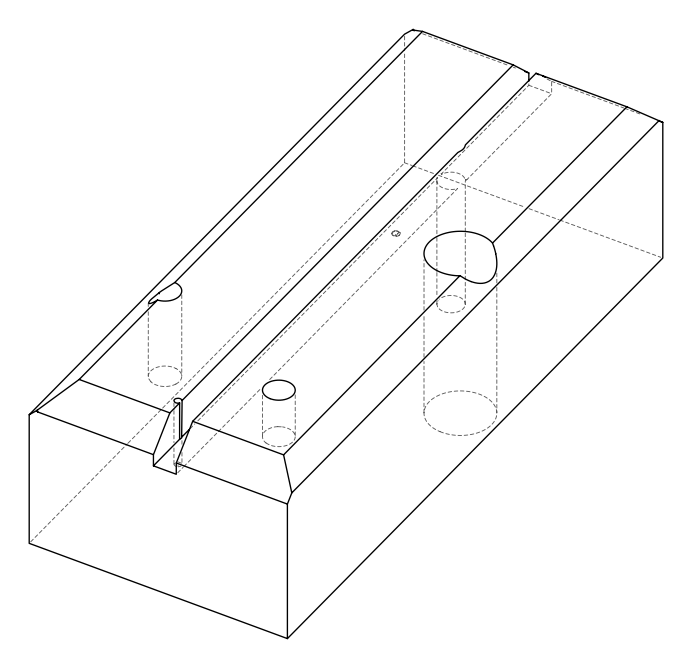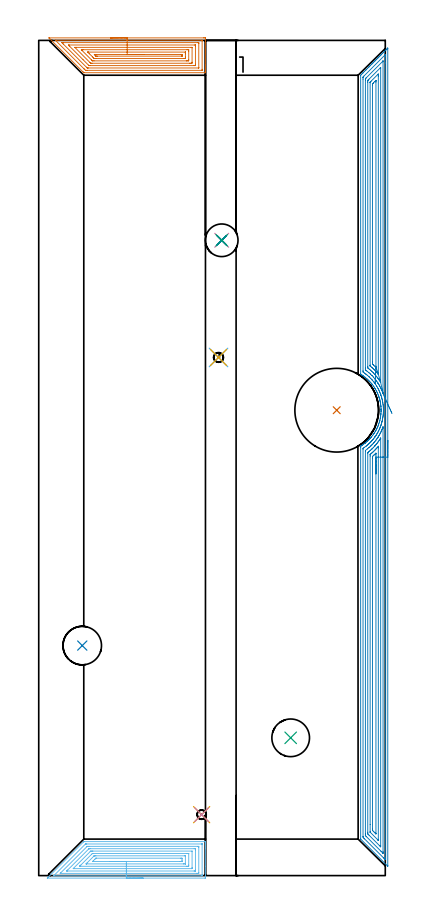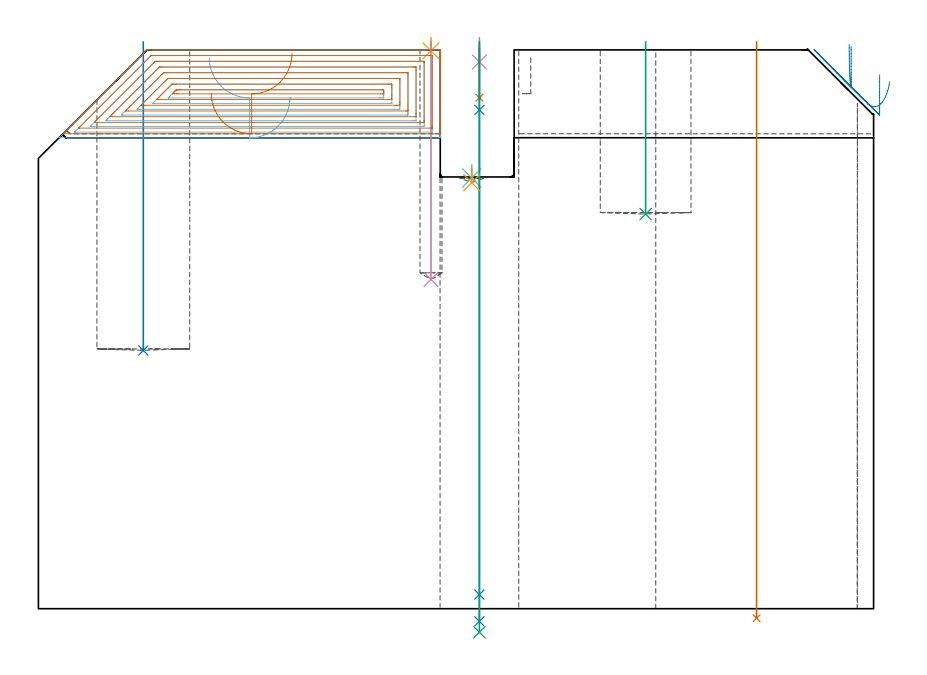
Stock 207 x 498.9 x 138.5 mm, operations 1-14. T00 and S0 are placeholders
(PLAN: 19 operations, 10 tool changes, 103.5 min)
(1 INDEXABLE_INSERT_DRILL_THROUGH_HOLE_FROM_SOLID | STEP1HOLE | NXT0302_038 | 0.57 min | 271814 mm3)
(2 INDEXABLE_INSERT_DRILL_BLIND_HOLE_FROM_SOLID | STEP1POCKET | NXT0302_017 | 0.31 min | 30785 mm3)
(3 INDEXABLE_INSERT_DRILL_BLIND_HOLE_FROM_SOLID_1 | STEP1POCKET_1 | NXT0302_016 | 0.17 min | 16056 mm3)
(4 SPOT_DRILL | STEP1HOLE_1 | NXT0321_9005460120000 | 0.05 min | 185 mm3)
(5 SPOT_DRILL_1 | STEP1POCKET_2 | NXT0321_9005460120000 | 0.03 min | 7 mm3)
(6 SPOT_DRILL_2 | STEP1POCKET_3 | NXT0321_9005460120000 | 0.03 min | 3420 mm3)
(7 DRILL_BLIND_HOLE_INTO_CENTER | STEP1HOLE_1 | UGT0301_198 | 0.06 min | 396 mm3)
(8 GUN_DRILL_THROUGH_HOLE | STEP1HOLE_1 | UGT0307_003 | 0.66 min | 4851 mm3)
(9 SPADE_DRILL_TO_ENLARGE_THROUGH_HOLE | STEP1HOLE_1 | UGT0306_010 | 0.59 min | 35844 mm3)
(10 DRILL_BLIND_HOLE_INTO_CENTER_1 | STEP1POCKET_2 | UGT0301_450 | 0.24 min | 1316 mm3)
(11 DRILL_BLIND_HOLE_INTO_CENTER_2 | STEP1POCKET_3 | NXT0301_029 | 0.02 min | 24 mm3)
(12 AREA_MILL | FG_CHAMFER_SURFACE | UGT0205_001 | 5.73 min | 25048 mm3)
(13 AREA_MILL_1 | FG_CHAMFER_SURFACE_1 | UGT0205_001 | 5.6 min | 22703 mm3)
(14 AREA_MILL_2 | FG_CHAMFER_SURFACE_2 | UGT0205_001 | 22.29 min | 63310 mm3)
(15 AREA_MILL_3 | FG_CHAMFER_SURFACE_3 | UGT0205_001 | 38.56 min | 171411 mm3)
(16 AREA_MILL_4 | FG_CHAMFER_SURFACE_4 | UGT0205_001 | 5.69 min | 20965 mm3)
(17 AREA_MILL_5 | FG_CHAMFER_SURFACE_5 | UGT0205_001 | 5.57 min | 18939 mm3)
(18 MILL_RECTANGULAR_SLOT | SLOT_RECTANGULAR | UGT0201_008 | Follow Part, ap 4, ae 75% | 13.01 min | 207088 mm3)
(19 MILL_RECTANGULAR_SLOT_1 | SLOT_RECTANGULAR_1 | UGT0201_008 | Follow Part, ap 4, ae 75% | 4.32 min | 61047 mm3)
(TOOL NXT0302_038 | Index. Insert Drill 50mm [880-D5000L50-04] | D50 PA176 FL200 Z2)
(TOOL NXT0302_017 | Index. Insert Drill 23mm [880-D2300L25-05] | D23 PA176 FL115 Z2)
(TOOL NXT0302_016 | Index. Insert Drill 22.5mm [880-D2250L25-03] | D22.5 PA176 FL68 Z2)
(TOOL NXT0321_9005460120000 | NC Spot Drill, 142deg, 12mm, Carbide, Uncoated | D12 PA142 FL30 Z2)
(TOOL UGT0301_198 | Twist Drill 7.9 mm | D7.9 PA118 FL73 Z2)
(TOOL UGT0307_003 | Gun Drill 7 mm | D7 PA130 FL24 Z1)
(TOOL UGT0306_010 | Spade Drill 19.5mm | D19.5 PA132 FL10 Z2)
(TOOL UGT0301_450 | Carbide Drill 5.5 mm | D5.5 PA118 FL57 Z2)
(TOOL NXT0301_029 | Carbide Drill 5.8mm [860.1-0580-017A1-MM 2214] | D5.8 PA140 FL28 Z2)
(TOOL UGT0205_001 | Chamfer Mill 20 x 3 x 45 deg. | D20 FL50 Z2)
(TOOL UGT0201_008 | End Mill 16 mm | D16 FL32 Z4)
(OP 1 INDEXABLE_INSERT_DRILL_THROUGH_HOLE_FROM_SOLID)
G17 G21 G94 G90
T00 M6
G54
G17 G0 G90 X178. Y278. S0 M3
G43 Z148.5 H1
G94 G81 G98 Z-2.373 F250. R140.5
G80
M5
M2
(OP 2 INDEXABLE_INSERT_DRILL_BLIND_HOLE_FROM_SOLID)
G17 G21 G94 G90
T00 M6
G54
G17 G0 G90 X26. Y137.4 S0 M3
G43 Z148.5 H1
G94 G81 G98 Z64. F250. R140.5
G80
M5
M2
(OP 3 INDEXABLE_INSERT_DRILL_BLIND_HOLE_FROM_SOLID_1)
G17 G21 G94 G90
T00 M6
G54
G17 G0 G90 X150.5 Y82.3 S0 M3
G43 Z148.5 H1
G94 G81 G98 Z97.8 F250. R140.5
G80
M5
M2
(OP 4 SPOT_DRILL)
G17 G21 G94 G90
T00 M6
G54
G17 G0 G90 X109.3 Y379.5 S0 M3
G43 Z148.5 H0
G94 G81 G98 Z135.5 F250. R141.5
G80
M5
M2
(OP 5 SPOT_DRILL_1)
G17 G21 G94 G90
T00 M6
G54
G17 G0 G90 X97.3 Y36.4 S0 M3
G43 Z148.5 H0
G94 G81 G98 Z138.263 F250. R141.5
G80
M5
M2
(OP 6 SPOT_DRILL_2)
G17 G21 G94 G90
T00 M6
G54
G17 G0 G90 X107.4 Y309.5 S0 M3
G43 Z148.5 H0
G94 G81 G98 Z106.75 F250. R110.
G80
M5
M2
(OP 7 DRILL_BLIND_HOLE_INTO_CENTER)
G17 G21 G94 G90
T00 M6
G54
G17 G0 G90 X109.3 Y379.5 S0 M3
G43 Z148.5 H0
G94 G81 G98 Z126.65 F250. R140.5
G80
M5
M2
(OP 8 GUN_DRILL_THROUGH_HOLE)
G17 G21 G94 G90
T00 M6
G54
G17 G0 G90 X109.3 Y379.5 M8
G43 Z148.5 H0
Z138.991
S716 M3
G94 G1 Z123.621 F125. M26
G4 X.084
Z3.5 F250.
G4 X.084
Z-3.132 F125.
G4 X.084
M5
M9
G0 Z138.991
Z148.5
M2
(OP 9 SPADE_DRILL_TO_ENLARGE_THROUGH_HOLE)
G17 G21 G94 G90
T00 M6
G54
G17 G0 G90 X109.3 Y379.5 S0 M3
G43 Z148.5 H0
G94 G73 G98 Z-5.841 F250. Q18.043 R140.5
G80
M5
M2
(OP 10 DRILL_BLIND_HOLE_INTO_CENTER_1)
G17 G21 G94 G90
T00 M6
G54
G17 G0 G90 X97.3 Y36.4 S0 M3
G43 Z148.5 H0
G94 G81 G98 Z81.6 F250. R140.5
G80
M5
M2
(OP 11 DRILL_BLIND_HOLE_INTO_CENTER_2)
G17 G21 G94 G90
T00 M6
G54
G17 G0 G90 X107.4 Y309.5 S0 M3
G43 Z148.5 H1
G94 G81 G98 Z105.6 F250. R109.
G80
M5
M2
(OP 12 AREA_MILL)
G17 G21 G94 G90
T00 M6
G54
G17 G0 G90 X62.35 Y-1.5 S1061 M3
G43 Z148.5 H0
Z126.7
G94 G1 X62.312 Z125.828 F250.
X62.198 Z124.963
X62.009 Z124.112
X61.747 Z123.28
X61.413 Z122.474
X61.01 Z121.7
X60.542 Z120.964
X60.01 Z120.272
X59.421 Z119.629
X58.778 Z119.04
X58.086 Z118.508
X57.35 Z118.04
X56.576 Z117.637
X55.77 Z117.303
X54.938 Z117.041
X54.086 Z116.852
X53.222 Z116.738
X52.35 Z116.7
X5.307 Y-1.499 Z116.701
X5.137 Y-1.496 Z116.704
X5.111 Y-1.492 Z116.706
X5.275 Y-1.324 Z116.872
X5.661 Y-0.938 Z117.261
X26.722 Y20.124 Z138.319
X26.832 Y20.232 Z138.428
X26.906 Y20.296 Z138.489
X27.005 Y20.3 Z138.5
X99.483
X99.59 Y20.297 Z138.489
X99.593 Y20.256 Z138.448
X99.6 Y19.973 Z138.172
Y19.353 Z137.552
Y18.359 Z136.558
Y17.89 Z136.086
Y17.655 Z135.852
Y16.996 Z135.193
Y16.762 Z134.959
Y16.103 Z134.297
Y5.543 Z123.74
Y-0.877 Z117.319
X99.598 Y-1.209 Z116.987
X99.59 Y-1.491 Z116.705
X99.309 Y-1.499 Z116.699
X52.35 Y-1.5 Z116.7
Y-0.086 Z118.114
X9.117 Y-0.085 Z118.115
X9.049 Y-0.083 Z118.117
X8.997 Y-0.08 Z118.12
X8.984 Y-0.078 Z118.122
X8.996 Y-0.063 Z118.137
X9.069 Y0.016 Z118.216
X9.219 Y0.169 Z118.369
X27.854 Y18.804 Z137.004
X27.894 Y18.839 Z137.039
X27.948 Y18.879 Z137.079
X27.993 Y18.881 Z137.081
X28.091 Y18.883 Z137.083
X28.288 Y18.885 Z137.085
X28.682 Y18.886 Z137.086
X97.26 Y18.885 Z137.085
X97.361 Y18.884 Z137.084
X97.563 Y18.879 Z137.079
X97.591 Y18.874 Z137.074
X97.594 Y18.862 Z137.062
X97.597 Y18.832 Z137.032
X97.599 Y18.784 Z136.984
Y0.569 Z118.769
X97.592 Y0.016 Z118.216
X97.59 Y-0.067 Z118.133
X97.579 Y-0.079 Z118.121
X97.531 Y-0.082 Z118.118
X97.463 Y-0.084 Z118.116
X97.361 Y-0.086 Z118.114
X97.26
X52.35
Y1.328 Z119.528
X13.014 Y1.329 Z119.529
X12.938 Y1.331 Z119.531
X12.854 Y1.335 Z119.535
X12.847 Y1.337 Z119.537
X12.855 Y1.348 Z119.548
X12.88 Y1.377 Z119.577
X13.039 Y1.539 Z119.739
X28.783 Y17.284 Z135.484
X28.906 Y17.404 Z135.604
X28.953 Y17.446 Z135.646
X28.973 Y17.462 Z135.662
X28.993 Y17.464 Z135.664
X29.203 Y17.469 Z135.669
X29.673 Y17.471 Z135.671
X30.089
X95.009
X95.481 Y17.469 Z135.669
X95.548 Y17.467 Z135.667
X95.581 Y17.465 Z135.665
X95.59 Y17.354 Z135.554
X95.597 Y17.115 Z135.315
X95.599 Y16.996 Z135.196
Y1.685 Z119.885
X95.597 Y1.565 Z119.765
X95.59 Y1.335 Z119.535
X95.481 Y1.334 Z119.534
X95.063 Y1.33 Z119.53
X94.592 Y1.329 Z119.529
X94.176 Y1.328 Z119.528
X52.35
Y2.743 Z120.943
X17.177
X16.853 Y2.747 Z120.947
X16.71 Y2.75 Z120.95
X16.746 Y2.789 Z120.989
X16.936 Y2.985 Z121.185
X17.129 Y3.18 Z121.38
X17.222 Y3.274 Z121.474
X29.862 Y15.912 Z134.112
X29.964 Y16.012 Z134.212
X29.997 Y16.039 Z134.239
X30.013 Y16.05 Z134.25
X30.035 Y16.052 Z134.252
X30.14 Y16.055 Z134.255
X30.562 Y16.057 Z134.257
X30.607
X92.859
X93.255 Y16.056 Z134.256
X93.453 Y16.054 Z134.254
X93.551 Y16.051 Z134.251
X93.59 Y16.049 Z134.249
X93.6 Y15.209 Z133.409
Y3.591 Z121.791
X93.595 Y2.806 Z121.006
X93.591 Y2.754 Z120.954
X93.551 Y2.75 Z120.95
X93.446 Y2.747 Z120.947
X93.236 Y2.744 Z120.944
X92.813 Y2.743 Z120.943
X52.35
Y4.157 Z122.357
X20.927
X20.78 Y4.159 Z122.359
X20.582 Y4.164 Z122.364
X20.694 Y4.289 Z122.489
X20.78 Y4.381 Z122.581
X30.714 Y14.315 Z132.515
X30.965 Y14.559 Z132.759
X31.036 Y14.626 Z132.826
X31.131 Y14.637 Z132.837
X31.451 Y14.64 Z132.84
X32.015 Y14.643 Z132.843
X32.341
X91.598
X91.6 Y14.641 Z132.841
Y4.811 Z123.011
X91.598 Y4.485 Z122.685
X91.593 Y4.201 Z122.401
X91.59 Y4.171 Z122.371
X91.555 Y4.164 Z122.364
X91.47 Y4.159 Z122.359
X91.361 Y4.157 Z122.357
X52.35
Y5.571 Z123.771
X25.034
X24.639 Y5.574 Z123.774
X24.525 Y5.577 Z123.777
X24.44 Y5.58 Z123.78
X24.488 Y5.632 Z123.832
X24.622 Y5.772 Z123.972
X24.728 Y5.879 Z124.079
X25.12 Y6.272 Z124.472
X31.451 Y12.604 Z130.804
X31.862 Y13.009 Z131.209
X32.027 Y13.169 Z131.369
X32.084 Y13.222 Z131.422
X32.167 Y13.224 Z131.424
X32.341 Y13.227 Z131.427
X32.533 Y13.228 Z131.428
X88.559 Y13.229 Z131.429
X89.256 Y13.228 Z131.428
X89.451 Y13.226 Z131.426
X89.572 Y13.222 Z131.422
X89.591 Y13.218 Z131.418
X89.595 Y13.203 Z131.403
X89.597 Y13.185 Z131.385
X89.6 Y13.076 Z131.276
X89.599 Y6.272 Z124.472
X89.597 Y5.929 Z124.129
X89.59 Y5.588 Z123.788
X89.256 Y5.578 Z123.778
X89.062 Y5.574 Z123.774
X88.367 Y5.571 Z123.771
X88.175
X52.35
Y6.985 Z125.185
X28.484 Y6.986 Z125.186
X28.388 Y6.987 Z125.187
X28.325 Y6.99 Z125.19
X28.303 Y6.992 Z125.192
X28.31 Y7.001 Z125.201
X28.466 Y7.166 Z125.366
X28.624 Y7.326 Z125.526
X28.783 Y7.486 Z125.686
X32.635 Y11.338 Z129.538
X32.934 Y11.634 Z129.834
X33.085 Y11.779 Z129.979
X33.108 Y11.799 Z129.999
X33.142 Y11.808 Z130.008
X33.23 Y11.809 Z130.009
X33.94 Y11.814 Z130.014
X34.119
X87.299
X87.478 Y11.813 Z130.013
X87.537 Y11.811 Z130.011
X87.577 Y11.808 Z130.008
X87.59 Y11.756 Z129.956
X87.595 Y11.634 Z129.834
X87.599 Y11.512 Z129.712
Y7.166 Z125.366
X87.597 Y7.046 Z125.246
X87.59 Y7.004 Z125.204
X87.583 Y6.992 Z125.192
X87.566 Y6.99 Z125.19
X87.478 Y6.988 Z125.188
X86.768 Y6.985 Z125.185
X86.588
X52.35
Y8.4 Z126.6
X32.341
X32.24 Y8.401 Z126.601
X32.172 Y8.405 Z126.605
X32.165 Y8.406 Z126.606
X32.176 Y8.423 Z126.623
X32.202 Y8.453 Z126.653
X32.52 Y8.773 Z126.973
X33.411 Y9.665 Z127.865
X33.594 Y9.847 Z128.047
X33.858 Y10.109 Z128.309
X34.119 Y10.363 Z128.563
X34.166 Y10.394 Z128.594
X34.204 Y10.396 Z128.596
X34.288 Y10.399 Z128.599
X34.458 Y10.4 Z128.6
X84.81
X85.149 Y10.399 Z128.599
X85.504 Y10.396 Z128.596
X85.579 Y10.394 Z128.594
X85.59 Y10.257 Z128.457
X85.599 Y9.947 Z128.147
X85.6 Y8.953 Z127.153
X85.597 Y8.556 Z126.756
X85.594 Y8.457 Z126.657
X85.591 Y8.413 Z126.613
X85.543 Y8.406 Z126.606
X85.357 Y8.403 Z126.603
X84.81 Y8.4 Z126.6
X84.471 Y8.399 Z126.599
X52.35 Y8.4 Z126.6
X51.478 Z126.638
X50.614 Z126.751
X49.762 Z126.94
X48.93 Z127.203
X48.124 Z127.536
X47.35 Z127.939
X46.614 Z128.408
X45.922 Z128.939
X45.279 Z129.528
X44.69 Z130.172
X44.158 Z130.864
X43.69 Z131.6
X43.287 Z132.373
X42.953 Z133.179
X42.691 Z134.011
X42.502 Z134.863
X42.388 Z135.728
X42.35 Z136.6
G0 Z148.5
M5
M2
(OP 13 AREA_MILL_1)
G17 G21 G94 G90
T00 M6
G54
G17 G0 G90 X42.85 Y500.4 S1061 M3
G43 Z148.5 H0
Z127.7
G94 G1 X42.888 Z126.828 F250.
X43.002 Z125.963
X43.191 Z125.112
X43.453 Z124.28
X43.787 Z123.474
X44.19 Z122.7
X44.658 Z121.964
X45.19 Z121.272
X45.779 Z120.629
X46.422 Z120.039
X47.114 Z119.508
X47.85 Z119.04
X48.624 Z118.637
X49.43 Z118.303
X50.262 Z118.041
X51.113 Z117.852
X51.978 Z117.738
X52.85 Z117.7
X98.46
X99.05 Y500.397 Z117.703
X99.593 Y500.391 Z117.705
X99.597 Y500.356 Z117.741
X99.6 Y499.807 Z118.289
Y484.311 Z133.784
Y483.759 Z134.335
Y483.079 Z135.018
Y482.868 Z135.23
Y482.188 Z135.91
Y481.976 Z136.12
Y481.553 Z136.546
Y480.616 Z137.483
Y480.193 Z137.905
Y479.881 Z138.217
X99.593 Y479.633 Z138.46
X99.59 Y479.603 Z138.489
X99.495 Y479.6 Z138.5
X27.084
X26.905 Y479.604 Z138.489
X26.817 Y479.682 Z138.416
X26.65 Y479.849 Z138.25
X26.537 Y479.963 Z138.137
X26.306 Y480.193 Z137.904
X26.196 Y480.303 Z137.795
X6.353 Y500.146 Z117.952
X6.247 Y500.253 Z117.843
X6.112 Y500.392 Z117.706
X6.163 Y500.396 Z117.703
X6.305 Y500.4 Z117.7
X6.353
X52.85
Y498.986 Z119.114
X97.343 Y498.985 Z119.115
X97.483 Y498.982 Z119.118
X97.574 Y498.979 Z119.121
X97.591 Y498.972 Z119.128
X97.594 Y498.962 Z119.138
X97.597 Y498.916 Z119.184
X97.6 Y498.588 Z119.512
Y481.648 Z136.452
X97.598 Y481.085 Z137.015
X97.596 Y481.044 Z137.056
X97.591 Y481.026 Z137.074
X97.588 Y481.021 Z137.079
X97.553 Y481.019 Z137.081
X97.414 Y481.015 Z137.085
X97.343 Y481.014 Z137.086
X28.861 Y481.015 Z137.085
X28.038 Y481.019 Z137.081
X27.973 Y481.021 Z137.079
X27.925 Y481.036 Z137.064
X27.874 Y481.085 Z137.015
X27.084 Y481.866 Z136.234
X26.974 Y481.976 Z136.124
X10.203 Y498.746 Z119.354
X10.036 Y498.916 Z119.184
X9.982 Y498.974 Z119.126
X9.98 Y498.98 Z119.12
X9.982 Y498.981 Z119.119
X10.017 Y498.984 Z119.116
X10.063 Y498.985 Z119.115
X10.134 Y498.986 Z119.114
X52.85
Y497.572 Z120.528
X95.059 Y497.571 Z120.529
X95.496 Y497.569 Z120.531
X95.558 Y497.567 Z120.533
X95.588 Y497.565 Z120.535
X95.592 Y497.444 Z120.656
X95.598 Y497.236 Z120.864
X95.6 Y497.133 Z120.967
Y497.029 Z121.071
Y482.764 Z135.336
X95.597 Y482.66 Z135.44
X95.59 Y482.453 Z135.647
X95.584 Y482.434 Z135.666
X95.577 Y482.432 Z135.668
X95.551 Y482.43 Z135.67
X95.496 Y482.429 Z135.671
X29.75
X29.297 Y482.43 Z135.67
X29.08 Y482.433 Z135.667
X28.976 Y482.436 Z135.664
X28.861 Y482.543 Z135.557
X28.533 Y482.868 Z135.232
X14.646 Y496.753 Z121.347
X14.269 Y497.133 Z120.967
X13.892 Y497.518 Z120.582
X13.85 Y497.561 Z120.539
X13.87 Y497.565 Z120.535
X13.946 Y497.568 Z120.532
X14.062 Y497.571 Z120.529
X14.208
X14.646 Y497.572 Z120.528
X52.85
Y496.157 Z121.943
X93.272
X93.45 Y496.156 Z121.944
X93.539 Y496.154 Z121.946
X93.581 Y496.151 Z121.949
X93.59 Y496.147 Z121.953
X93.592 Y496.13 Z121.97
X93.6 Y495.47 Z122.63
Y495.349 Z122.751
X93.599 Y484.651 Z133.449
X93.593 Y483.887 Z134.213
X93.578 Y483.849 Z134.251
X93.535 Y483.847 Z134.253
X93.435 Y483.845 Z134.255
X93.234 Y483.843 Z134.257
X92.831
X30.555
X30.153 Y483.847 Z134.253
X30.053 Y483.85 Z134.25
X30.005 Y483.856 Z134.244
X29.938 Y483.919 Z134.181
X29.75 Y484.101 Z133.999
X26.494 Y487.355 Z130.745
X18.5 Y495.349 Z122.751
X18.2 Y495.651 Z122.449
X17.798 Y496.063 Z122.037
X17.716 Y496.151 Z121.949
X18.283 Y496.157 Z121.943
X52.85
Y494.743 Z123.357
X91.054
X91.338 Y494.741 Z123.359
X91.528 Y494.738 Z123.362
X91.588 Y494.736 Z123.364
X91.592 Y494.706 Z123.394
X91.596 Y494.64 Z123.46
X91.599 Y494.458 Z123.642
Y485.887 Z132.213
X91.595 Y485.542 Z132.558
X91.59 Y485.275 Z132.825
X91.332 Y485.264 Z132.836
X91.054 Y485.26 Z132.84
X90.45 Y485.257 Z132.843
X90.166
X31.811
X31.527 Y485.258 Z132.842
X31.242 Y485.261 Z132.839
X31.058 Y485.264 Z132.836
X30.957 Y485.353 Z132.747
X30.758 Y485.542 Z132.558
X30.638 Y485.66 Z132.44
X21.754 Y494.545 Z123.555
X21.638 Y494.665 Z123.435
X21.584 Y494.727 Z123.373
X21.578 Y494.738 Z123.362
X21.585 Y494.739 Z123.361
X21.628 Y494.742 Z123.358
X21.754 Y494.743 Z123.357
X22.358
X52.85
Y493.329 Z124.771
X88.625
X89.277 Y493.327 Z124.773
X89.518 Y493.325 Z124.775
X89.576 Y493.322 Z124.778
X89.59 Y493.303 Z124.797
X89.596 Y493.246 Z124.854
X89.599 Y492.675 Z125.425
X89.6 Y492.351 Z125.749
X89.599 Y487.325 Z130.775
X89.597 Y487.004 Z131.096
X89.59 Y486.684 Z131.416
X89.277 Y486.677 Z131.423
X89.038 Y486.674 Z131.426
X88.389 Y486.671 Z131.429
X88.152
X33.067
X32.415 Y486.673 Z131.427
X32.175 Y486.675 Z131.425
X32.102 Y486.678 Z131.422
X31.844 Y486.916 Z131.184
X31.633 Y487.118 Z130.982
X31.527 Y487.221 Z130.879
X25.949 Y492.799 Z125.301
X25.701 Y493.051 Z125.049
X25.536 Y493.222 Z124.878
X25.44 Y493.324 Z124.776
X25.452 Y493.325 Z124.775
X25.546 Y493.327 Z124.773
X26.196 Y493.329 Z124.771
X26.432
X52.85
Y491.915 Z126.185
X87.5 Y491.914 Z126.186
X87.544 Y491.912 Z126.188
X87.577 Y491.909 Z126.191
X87.59 Y491.906 Z126.194
X87.593 Y491.883 Z126.217
X87.598 Y491.783 Z126.317
X87.6 Y491.683 Z126.417
Y490.892 Z127.208
Y489.008 Z129.092
X87.597 Y488.217 Z129.883
X87.595 Y488.122 Z129.978
X87.589 Y488.092 Z130.008
X87.565 Y488.09 Z130.01
X87.5 Y488.088 Z130.012
X86.743 Y488.085 Z130.015
X86.612
X34.192
X33.434 Y488.087 Z130.013
X33.304 Y488.089 Z130.011
X33.174 Y488.092 Z130.008
X33.107 Y488.102 Z129.998
X33.066 Y488.139 Z129.961
X32.984 Y488.217 Z129.883
X32.415 Y488.782 Z129.318
X32.089 Y489.109 Z128.991
X30.305 Y490.892 Z127.208
X29.75 Y491.448 Z126.652
X29.418 Y491.783 Z126.317
X29.309 Y491.898 Z126.202
X29.302 Y491.908 Z126.192
X29.331 Y491.91 Z126.19
X29.4 Y491.913 Z126.187
X29.487 Y491.914 Z126.186
X29.619 Y491.915 Z126.185
X52.85
Y490.501 Z127.599
X84.835 Y490.5 Z127.6
X85.226 Y490.499 Z127.601
X85.513 Y490.496 Z127.604
X85.574 Y490.494 Z127.606
X85.59 Y490.489 Z127.611
X85.593 Y490.46 Z127.64
X85.597 Y490.393 Z127.707
X85.6 Y490.124 Z127.976
X85.599 Y490. Z128.1
X85.594 Y489.616 Z128.484
X85.59 Y489.521 Z128.579
X85.586 Y489.506 Z128.594
X85.56 Y489.504 Z128.596
X85.5 Y489.502 Z128.598
X85.333 Y489.5 Z128.6
X35.081
X34.69 Y489.501 Z128.599
X34.192 Y489.505 Z128.595
X34.163 Y489.506 Z128.594
X34.131 Y489.527 Z128.573
X34.061 Y489.593 Z128.507
X33.922 Y489.728 Z128.372
X33.648 Y490. Z128.1
X33.304 Y490.35 Z127.75
X33.173 Y490.494 Z127.606
X33.304 Y490.496 Z127.604
X33.695 Y490.499 Z127.601
X34.192 Y490.5 Z127.6
X34.582 Y490.501 Z127.599
X52.85
X53.722 Z127.638
X54.586 Z127.751
X55.438 Z127.94
X56.27 Z128.203
X57.076 Z128.536
X57.85 Z128.939
X58.586 Z129.408
X59.278 Z129.939
X59.921 Z130.528
X60.51 Z131.172
X61.041 Z131.864
X61.51 Z132.599
X61.913 Z133.373
X62.247 Z134.179
X62.509 Z135.011
X62.698 Z135.863
X62.812 Z136.728
X62.85 Z137.599
G0 Z148.5
M5
M2
(OP 14 AREA_MILL_2)
G17 G21 G94 G90
T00 M6
G54
G17 G0 G90 X208.5 Y259.95 S1061 M3
G43 Z148.5 H0
Z132.3
G94 G1 Y259.912 Z131.428 F250.
Y259.798 Z130.564
Y259.609 Z129.712
Y259.347 Z128.88
Y259.013 Z128.074
Y258.61 Z127.3
Y258.142 Z126.564
Y257.61 Z125.872
Y257.021 Z125.229
Y256.378 Z124.64
Y255.686 Z124.109
Y254.95 Z123.64
Y254.176 Z123.237
Y253.37 Z122.903
Y252.538 Z122.641
Y251.686 Z122.452
Y250.822 Z122.338
Y249.95 Z122.3
Y6.127
X208.499 Y5.785 Z122.301
X208.498 Y5.734 Z122.302
X208.491 Y5.613 Z122.305
X208.396 Y5.705 Z122.402
X208.314 Y5.785 Z122.484
X192.302 Y21.798 Z138.497
X192.301 Y21.801 Z138.498
X192.3 Y21.807 Z138.5
X192.302 Y255.761 Z138.498
X192.299 Y256.469 Z138.496
X192.308 Y256.521 Z138.487
X192.346 Y256.553 Z138.451
X192.396 Y256.585 Z138.403
X192.511 Y256.655 Z138.288
X192.849 Y256.872 Z137.949
X193.153 Y257.067 Z137.644
X193.293 Y257.16 Z137.505
X193.875 Y257.549 Z136.922
X194.037 Y257.665 Z136.761
X194.922 Y258.328 Z135.878
X195.072 Y258.443 Z135.728
X195.076 Y258.447 Z135.724
X195.805 Y259.056 Z134.992
X195.958 Y259.189 Z134.837
X196.131 Y259.337 Z134.667
X196.69 Y259.852 Z134.109
X196.777 Y259.937 Z134.021
X196.846 Y260.005 Z133.95
X197.022 Y260.173 Z133.778
X197.082 Y260.231 Z133.718
X197.573 Y260.734 Z133.225
X197.665 Y260.832 Z133.133
X197.735 Y260.907 Z133.061
X197.94 Y261.125 Z132.859
X198.457 Y261.709 Z132.341
X198.623 Y261.906 Z132.174
X198.72 Y262.019 Z132.079
X199.341 Y262.796 Z131.458
X199.432 Y262.913 Z131.366
X199.756 Y263.359 Z131.04
X200.077 Y263.807 Z130.722
X200.225 Y264.024 Z130.573
X200.252 Y264.065 Z130.547
X200.663 Y264.701 Z130.135
X200.938 Y265.154 Z129.858
X201.109 Y265.434 Z129.689
X201.201 Y265.595 Z129.597
X201.419 Y265.997 Z129.38
X201.497 Y266.14 Z129.303
X201.685 Y266.489 Z129.112
X201.688 Y266.496 Z129.108
X201.85 Y266.81 Z128.95
X201.992 Y267.092 Z128.806
X202.13 Y267.39 Z128.665
X202.312 Y267.799 Z128.488
X202.337 Y267.856 Z128.462
X202.521 Y268.278 Z128.275
X202.524 Y268.285 Z128.272
X202.611 Y268.494 Z128.188
X202.876 Y269.143 Z127.92
X203.197 Y270.066 Z127.601
X203.479 Y270.968 Z127.316
X203.509 Y271.073 Z127.288
X203.587 Y271.348 Z127.211
X203.605 Y271.415 Z127.191
X203.627 Y271.49 Z127.17
X203.725 Y271.835 Z127.075
X203.73 Y271.854 Z127.07
X203.761 Y271.979 Z127.038
X203.933 Y272.757 Z126.863
X204.06 Y273.4 Z126.739
X204.107 Y273.642 Z126.691
X204.133 Y273.8 Z126.666
X204.248 Y274.536 Z126.547
X204.356 Y275.44 Z126.437
X204.374 Y275.632 Z126.422
X204.391 Y275.833 Z126.405
X204.431 Y276.334 Z126.359
X204.48 Y277.228 Z126.317
X204.481 Y277.263 Z126.316
X204.496 Y277.888 Z126.3
X204.495 Y278.112 Z126.298
Y278.123
X204.489 Y278.391 Z126.301
X204.486 Y278.559 Z126.304
X204.47 Y279.006 Z126.32
X204.414 Y279.912 Z126.377
X204.398 Y280.108 Z126.399
X204.392 Y280.169 Z126.405
X204.333 Y280.794 Z126.463
X204.332 Y280.806 Z126.464
X204.213 Y281.7 Z126.582
X204.062 Y282.595 Z126.732
X203.902 Y283.399 Z126.897
X203.886 Y283.476 Z126.913
X203.777 Y283.936 Z127.019
X203.718 Y284.196 Z127.081
X203.713 Y284.215 Z127.086
X203.672 Y284.37 Z127.128
X203.661 Y284.406 Z127.138
X203.536 Y284.831 Z127.26
X203.411 Y285.264 Z127.388
X203.261 Y285.725 Z127.534
X203.216 Y285.868 Z127.581
X203.122 Y286.158 Z127.673
X203.117 Y286.172 Z127.678
X202.877 Y286.856 Z127.922
X202.831 Y286.972 Z127.968
X202.8 Y287.052 Z127.999
X202.508 Y287.747 Z128.288
X202.424 Y287.946 Z128.371
X202.418 Y287.961 Z128.377
X202.325 Y288.173 Z128.474
X202.309 Y288.208 Z128.49
X202.219 Y288.408 Z128.579
X202.018 Y288.855 Z128.78
X201.783 Y289.322 Z129.013
X201.56 Y289.75 Z129.238
X201.251 Y290.311 Z129.549
X201.109 Y290.567 Z129.689
X201.073 Y290.628 Z129.724
X200.906 Y290.903 Z129.892
X200.801 Y291.077 Z129.997
X200.589 Y291.415 Z130.209
X200.522 Y291.522 Z130.276
X200.226 Y291.975 Z130.574
X199.919 Y292.416 Z130.879
X199.341 Y293.204 Z131.457
X199.259 Y293.31 Z131.54
X199.08 Y293.532 Z131.72
X199.06 Y293.557 Z131.74
X198.881 Y293.774 Z131.915
X198.771 Y293.91 Z132.024
X198.519 Y294.222 Z132.28
X198.1 Y294.698 Z132.699
X197.719 Y295.116 Z133.08
X197.574 Y295.269 Z133.226
X197.216 Y295.634 Z133.583
X196.69 Y296.15 Z134.11
X196.402 Y296.413 Z134.397
X196.285 Y296.521 Z134.515
X195.958 Y296.81 Z134.838
X195.852 Y296.905 Z134.946
X195.806 Y296.946 Z134.993
X194.921 Y297.672 Z135.877
X194.783 Y297.78 Z136.015
X194.038 Y298.331 Z136.761
X193.737 Y298.542 Z137.059
X193.551 Y298.675 Z137.248
X193.511 Y298.701 Z137.289
X193.293 Y298.844 Z137.502
X193.153 Y298.937 Z137.644
X192.872 Y299.118 Z137.928
X192.835 Y299.141 Z137.964
X192.705 Y299.224 Z138.094
X192.399 Y299.415 Z138.397
X192.303 Y299.482 Z138.489
X192.3 Y299.588 Z138.5
Y478.093
X192.301 Y478.099 Z138.498
X192.303 Y478.103 Z138.497
X192.96 Y478.761 Z137.837
X193.557 Y479.358 Z137.242
X193.737 Y479.538 Z137.06
X193.854 Y479.656 Z136.943
X194.452 Y480.252 Z136.348
X194.625 Y480.427 Z136.172
X195.346 Y481.146 Z135.453
X195.514 Y481.315 Z135.283
X196.24 Y482.041 Z134.559
X196.402 Y482.204 Z134.395
X197.135 Y482.935 Z133.664
X197.291 Y483.092 Z133.506
X197.735 Y483.535 Z133.065
X198.029 Y483.829 Z132.77
X198.179 Y483.981 Z132.618
X198.616 Y484.416 Z132.184
X198.923 Y484.724 Z131.876
X199.067 Y484.869 Z131.729
X199.487 Y485.287 Z131.313
X199.512 Y485.312 Z131.288
X199.817 Y485.618 Z130.981
X199.956 Y485.758 Z130.841
X200.358 Y486.158 Z130.442
X200.444 Y486.244 Z130.356
X200.712 Y486.513 Z130.087
X200.844 Y486.646 Z129.952
X201.229 Y487.029 Z129.571
X201.35 Y487.15 Z129.45
X201.606 Y487.407 Z129.192
X201.733 Y487.534 Z129.064
X202.1 Y487.9 Z128.7
X202.257 Y488.057 Z128.543
X202.5 Y488.301 Z128.298
X202.621 Y488.423 Z128.175
X202.971 Y488.771 Z127.829
X203.163 Y488.963 Z127.637
X203.395 Y489.196 Z127.403
X203.509 Y489.311 Z127.287
X203.842 Y489.642 Z126.958
X204.07 Y489.87 Z126.73
X204.289 Y490.09 Z126.509
X204.398 Y490.2 Z126.398
X204.842 Y490.642 Z125.958
X205.286 Y491.088 Z125.51
X205.73 Y491.531 Z125.069
X206.175 Y491.976 Z124.621
X206.619 Y492.419 Z124.18
X207.063 Y492.865 Z123.733
X207.271 Y493.071 Z123.528
X207.325 Y493.126 Z123.474
X207.951 Y493.753 Z122.845
X208.196 Y493.996 Z122.604
X208.396 Y494.196 Z122.403
X208.466 Y494.264 Z122.332
X208.494 Y494.283 Z122.304
X208.499 Y494.264 Z122.299
X208.5 Y249.95 Z122.3
X207.086 Z123.714
Y10.704
X207.085 Y9.81 Z123.715
X207.084 Y9.789 Z123.716
X207.063 Y9.499 Z123.737
X206.744 Y9.81 Z124.056
X206.175 Y10.376 Z124.625
X205.845 Y10.704 Z124.955
X194.625 Y21.925 Z136.175
X194.221 Y22.331 Z136.579
X193.737 Y22.825 Z137.063
X193.716 Y23.226 Z137.084
X193.715 Y23.248 Z137.085
X193.717 Y254.869 Z137.083
Y254.889
X193.737 Y255.233 Z137.063
X194.05 Y255.448 Z136.75
X194.512 Y255.763 Z136.288
X194.578 Y255.811 Z136.222
X194.625 Y255.845 Z136.175
X195.598 Y256.573 Z135.202
X195.708 Y256.658 Z135.092
X196.089 Y256.973 Z134.711
X196.402 Y257.233 Z134.398
X196.574 Y257.379 Z134.226
X196.775 Y257.552 Z134.025
X197.047 Y257.798 Z133.753
X197.291 Y258.022 Z133.509
X197.509 Y258.227 Z133.291
X197.739 Y258.447 Z133.061
X197.961 Y258.667 Z132.839
X198.179 Y258.887 Z132.621
X198.401 Y259.117 Z132.399
X198.614 Y259.341 Z132.186
X198.831 Y259.579 Z131.969
X199.067 Y259.841 Z131.733
X199.252 Y260.05 Z131.548
X199.413 Y260.235 Z131.387
X199.66 Y260.534 Z131.14
X199.956 Y260.896 Z130.844
X200.06 Y261.025 Z130.74
X200.142 Y261.13 Z130.658
X200.446 Y261.531 Z130.354
X200.815 Y262.024 Z129.985
X200.823 Y262.035 Z129.977
X200.844 Y262.066 Z129.956
X201.19 Y262.571 Z129.61
X201.425 Y262.918 Z129.375
X201.501 Y263.035 Z129.299
X201.733 Y263.398 Z129.067
X201.891 Y263.654 Z128.909
X201.987 Y263.813 Z128.813
X202.222 Y264.215 Z128.578
X202.544 Y264.785 Z128.256
X202.621 Y264.928 Z128.179
X202.853 Y265.368 Z127.947
X202.973 Y265.602 Z127.827
X203.151 Y265.962 Z127.649
X203.428 Y266.55 Z127.372
X203.509 Y266.735 Z127.291
X203.707 Y267.192 Z127.093
X203.79 Y267.39 Z127.01
X203.967 Y267.824 Z126.833
X204.15 Y268.285 Z126.65
X204.19 Y268.389 Z126.61
X204.217 Y268.466 Z126.583
X204.398 Y268.984 Z126.402
X204.447 Y269.129 Z126.353
X204.464 Y269.179 Z126.336
X204.661 Y269.808 Z126.139
X204.743 Y270.073 Z126.057
X204.866 Y270.496 Z125.934
X205.001 Y270.968 Z125.799
X205.036 Y271.094 Z125.764
X205.061 Y271.195 Z125.739
X205.218 Y271.862 Z125.582
X205.231 Y271.918 Z125.569
X205.286 Y272.169 Z125.514
X205.382 Y272.66 Z125.418
X205.4 Y272.757 Z125.4
X205.517 Y273.419 Z125.283
X205.555 Y273.651 Z125.245
X205.637 Y274.192 Z125.163
X205.681 Y274.545 Z125.119
X205.733 Y274.99 Z125.067
X205.781 Y275.44 Z125.019
X205.798 Y275.629 Z125.002
X205.812 Y275.804 Z124.988
X205.848 Y276.334 Z124.952
X205.866 Y276.645 Z124.934
X205.89 Y277.228 Z124.91
X205.898 Y277.507 Z124.902
X205.906 Y278.123 Z124.894
X205.902 Y278.397 Z124.898
X205.884 Y279.017 Z124.916
X205.87 Y279.324 Z124.93
X205.832 Y279.912 Z124.968
X205.804 Y280.284 Z124.996
X205.754 Y280.806 Z125.046
X205.703 Y281.28 Z125.097
X205.648 Y281.7 Z125.152
X205.56 Y282.319 Z125.24
X205.514 Y282.595 Z125.286
X205.371 Y283.404 Z125.429
X205.354 Y283.489 Z125.446
X205.286 Y283.825 Z125.514
X205.162 Y284.383 Z125.638
X205.146 Y284.454 Z125.654
X204.976 Y285.122 Z125.824
X204.933 Y285.278 Z125.867
X204.789 Y285.778 Z126.011
X204.667 Y286.172 Z126.133
X204.398 Y287.026 Z126.402
X204.384 Y287.067 Z126.416
X204.376 Y287.088 Z126.424
X204.053 Y287.961 Z126.747
X203.818 Y288.545 Z126.982
X203.686 Y288.855 Z127.114
X203.509 Y289.261 Z127.291
X203.287 Y289.75 Z127.513
X203.09 Y290.172 Z127.71
X202.846 Y290.644 Z127.954
X202.621 Y291.07 Z128.179
X202.361 Y291.539 Z128.439
X202.013 Y292.151 Z128.787
X201.839 Y292.433 Z128.961
X201.733 Y292.602 Z129.067
X201.258 Y293.327 Z129.542
X200.844 Y293.923 Z129.956
X200.629 Y294.222 Z130.171
X200.341 Y294.607 Z130.459
X199.956 Y295.105 Z130.844
X199.947 Y295.116 Z130.853
X199.909 Y295.163 Z130.891
X199.198 Y296.01 Z131.602
X199.067 Y296.157 Z131.733
X198.38 Y296.905 Z132.42
X198.179 Y297.11 Z132.621
X197.482 Y297.799 Z133.318
X197.291 Y297.976 Z133.509
X196.491 Y298.694 Z134.309
X196.402 Y298.768 Z134.398
X195.995 Y299.104 Z134.805
X195.514 Y299.489 Z135.286
X195.388 Y299.588 Z135.412
X194.625 Y300.142 Z136.175
X194.152 Y300.482 Z136.648
X193.737 Y300.77 Z137.063
X193.715 Y301.377 Z137.085
Y301.399
X193.714 Y475.78 Z137.086
X193.715 Y476.674 Z137.085
X193.716 Y476.696 Z137.084
X193.737 Y477.075 Z137.063
X193.98 Y477.325 Z136.82
X194.219 Y477.569 Z136.581
X206.741 Y490.09 Z124.059
X206.905 Y490.249 Z123.895
X207.063 Y490.401 Z123.737
X207.084 Y490.09 Z123.716
X207.085 Y490.068 Z123.715
X207.086 Y489.196 Z123.714
Y485.458
Y249.95
X205.672 Z125.128
X205.671 Y14.282 Z125.129
X205.67 Y13.895 Z125.13
X205.666 Y13.387 Z125.134
X205.665 Y13.355 Z125.135
X205.62 Y13.387 Z125.18
X205.286 Y13.716 Z125.514
X204.717 Y14.282 Z126.083
X204.398 Y14.601 Z126.402
X195.774 Y23.226 Z135.026
X195.514 Y23.489 Z135.286
X195.202 Y23.809 Z135.598
X195.135 Y23.892 Z135.665
X195.132 Y23.991 Z135.668
X195.131 Y24.12 Z135.669
X195.129 Y24.507 Z135.671
Y25.014
X195.131 Y253.721 Z135.669
X195.132 Y253.848 Z135.668
X195.134 Y253.911 Z135.666
X195.137 Y253.939 Z135.663
X195.155 Y253.975 Z135.645
X196.377 Y254.894 Z134.423
X197.291 Y255.653 Z133.509
X197.35 Y255.703 Z133.45
X197.42 Y255.763 Z133.38
X197.82 Y256.125 Z132.98
X198.179 Y256.453 Z132.621
X198.285 Y256.552 Z132.515
X198.396 Y256.658 Z132.404
X198.734 Y256.993 Z132.066
X199.067 Y257.327 Z131.733
X199.179 Y257.44 Z131.621
X199.286 Y257.552 Z131.514
X199.608 Y257.902 Z131.192
X199.956 Y258.284 Z130.844
X200.032 Y258.369 Z130.768
X200.1 Y258.447 Z130.7
X200.441 Y258.853 Z130.359
X200.847 Y259.338 Z129.953
X201.236 Y259.841 Z129.564
X201.54 Y260.235 Z129.26
X201.622 Y260.347 Z129.178
X201.733 Y260.499 Z129.067
X201.993 Y260.868 Z128.807
X202.175 Y261.13 Z128.625
X202.355 Y261.398 Z128.445
X202.621 Y261.802 Z128.179
X202.708 Y261.937 Z128.092
X202.763 Y262.024 Z128.037
X203.046 Y262.49 Z127.754
X203.304 Y262.918 Z127.496
X203.379 Y263.05 Z127.421
X203.509 Y263.283 Z127.291
X203.696 Y263.625 Z127.104
X203.797 Y263.813 Z127.003
X204.004 Y264.209 Z126.796
X204.262 Y264.707 Z126.538
X204.307 Y264.799 Z126.493
X204.398 Y264.989 Z126.402
X204.589 Y265.409 Z126.211
X204.674 Y265.602 Z126.126
X204.86 Y266.03 Z125.94
X205.059 Y266.496 Z125.741
X205.126 Y266.657 Z125.674
X205.286 Y267.051 Z125.514
X205.381 Y267.295 Z125.419
X205.418 Y267.39 Z125.382
X205.49 Y267.587 Z125.31
X205.621 Y267.947 Z125.179
X205.666 Y268.017 Z125.134
X205.669 Y267.944 Z125.131
X205.67 Y267.898 Z125.13
X205.671 Y267.39 Z125.129
X205.672 Y267.202 Z125.128
Y249.95
X204.257 Z126.543
Y17.859
X204.253 Y17.231 Z126.547
X204.251 Y17.21 Z126.549
X204.215 Y17.24 Z126.585
X204.125 Y17.325 Z126.675
X203.948 Y17.501 Z126.852
X203.589 Y17.859 Z127.211
X197.291 Y24.158 Z133.509
X196.865 Y24.586 Z133.935
X196.652 Y24.804 Z134.148
X196.55 Y24.912 Z134.25
X196.548 Y25.014 Z134.252
X196.543 Y25.767 Z134.257
Y25.909
X196.545 Y252.186 Z134.255
X196.548 Y252.561 Z134.252
X196.551 Y252.744 Z134.249
X196.654 Y252.827 Z134.146
X196.978 Y253.08 Z133.822
X197.152 Y253.219 Z133.648
X197.291 Y253.332 Z133.509
X197.641 Y253.622 Z133.159
X198.063 Y253.975 Z132.737
X198.125 Y254.029 Z132.675
X198.179 Y254.076 Z132.621
X198.594 Y254.451 Z132.206
X199.052 Y254.869 Z131.748
X199.067 Y254.884 Z131.733
X199.508 Y255.319 Z131.292
X199.954 Y255.763 Z130.846
X200.385 Y256.226 Z130.415
X200.783 Y256.658 Z130.017
X200.812 Y256.69 Z129.988
X200.844 Y256.727 Z129.956
X201.224 Y257.17 Z129.576
X201.548 Y257.552 Z129.252
X201.632 Y257.654 Z129.168
X201.733 Y257.779 Z129.067
X202.027 Y258.151 Z128.773
X202.258 Y258.447 Z128.542
X202.415 Y258.654 Z128.385
X202.621 Y258.931 Z128.179
X202.792 Y259.168 Z128.008
X202.915 Y259.341 Z127.885
X203.158 Y259.695 Z127.642
X203.534 Y260.251 Z127.266
X203.864 Y260.773 Z126.936
X204.088 Y261.13 Z126.712
X204.126 Y261.192 Z126.674
X204.208 Y261.321 Z126.592
X204.25 Y261.382 Z126.55
X204.255 Y261.274 Z126.545
X204.257 Y261.13 Z126.543
Y249.95
X202.843 Z127.957
Y21.213
X202.842 Y21.139 Z127.958
X202.839 Y21.081 Z127.961
X202.838 Y21.075 Z127.962
X202.826 Y21.083 Z127.974
X202.78 Y21.123 Z128.02
X202.621 Y21.278 Z128.179
X198.179 Y25.721 Z132.621
X197.995 Y25.909 Z132.805
X197.968 Y25.942 Z132.832
X197.964 Y25.967 Z132.836
X197.96 Y26.021 Z132.84
X197.958 Y26.131 Z132.842
X197.957 Y30.503 Z132.843
X197.959 Y250.619 Z132.841
X197.963 Y251.292 Z132.837
X197.965 Y251.507 Z132.835
X197.975 Y251.568 Z132.825
X198.021 Y251.609 Z132.779
X198.179 Y251.746 Z132.621
X198.417 Y251.947 Z132.383
X198.701 Y252.186 Z132.099
X198.898 Y252.356 Z131.902
X199.067 Y252.506 Z131.733
X199.368 Y252.777 Z131.432
X199.701 Y253.08 Z131.099
X199.833 Y253.204 Z130.967
X199.956 Y253.323 Z130.844
X200.283 Y253.645 Z130.517
X200.616 Y253.975 Z130.184
X200.729 Y254.09 Z130.071
X200.844 Y254.21 Z129.956
X201.162 Y254.549 Z129.638
X201.46 Y254.869 Z129.34
X201.59 Y255.013 Z129.21
X201.733 Y255.174 Z129.067
X202.006 Y255.488 Z128.794
X202.242 Y255.763 Z128.558
X202.821 Y256.456 Z127.979
X202.837 Y256.444 Z127.963
X202.839 Y256.438 Z127.961
X202.843 Y255.763 Z127.957
Y255.54
Y249.95
X201.429 Z129.371
X201.428 Y25.321 Z129.372
X201.426 Y25.014 Z129.374
X201.424 Y24.955 Z129.376
X201.422 Y24.939 Z129.378
X201.415 Y24.944 Z129.385
X201.336 Y25.014 Z129.464
X200.844 Y25.504 Z129.956
X200.439 Y25.909 Z130.361
X199.956 Y26.392 Z130.844
X199.548 Y26.803 Z131.252
X199.411 Y26.949 Z131.389
X199.378 Y26.992 Z131.422
X199.376 Y27.024 Z131.424
X199.374 Y27.097 Z131.426
X199.372 Y27.391 Z131.428
X199.371 Y27.697 Z131.429
X199.374 Y249.503 Z131.426
X199.376 Y250.086 Z131.424
X199.38 Y250.397 Z131.42
X199.679 Y250.675 Z131.121
X199.956 Y250.93 Z130.844
X200.144 Y251.102 Z130.656
X200.35 Y251.292 Z130.45
X200.605 Y251.532 Z130.195
X200.844 Y251.762 Z129.956
X201.367 Y252.272 Z129.433
X201.399 Y252.298 Z129.401
X201.422 Y252.315 Z129.378
X201.424 Y252.292 Z129.376
X201.426 Y252.186 Z129.374
X201.428 Y251.88 Z129.372
X201.429 Y251.292 Z129.371
Y249.95
Y249.078 Z129.409
Y248.214 Z129.523
Y247.362 Z129.712
Y246.53 Z129.974
Y245.724 Z130.308
Y244.95 Z130.711
Y244.214 Z131.18
Y243.522 Z131.711
Y242.879 Z132.3
Y242.29 Z132.943
Y241.758 Z133.635
Y241.29 Z134.371
Y240.887 Z135.145
Y240.553 Z135.951
Y240.291 Z136.783
Y240.102 Z137.635
Y239.988 Z138.5
Y239.95 Z139.371
G0 X211.015 Y276.035 Z130.593
G1 X210.865 Y276.368 Z129.801
X210.687 Y276.764 Z129.044
X210.483 Y277.218 Z128.327
X210.254 Y277.727 Z127.657
X210.002 Y278.288 Z127.038
X209.729 Y278.895 Z126.475
X209.437 Y279.546 Z125.972
X209.128 Y280.233 Z125.533
X208.804 Y280.953 Z125.161
X208.469 Y281.7 Z124.86
X208.123 Y282.468 Z124.631
X207.771 Y283.251 Z124.477
X207.415 Y284.043 Z124.397
X207.058 Y284.839 Z124.394
X206.701 Y285.632 Z124.467
X206.349 Y286.416 Z124.615
X206.003 Y287.185 Z124.838
X205.666 Y287.934 Z125.134
X205.654 Y287.961 Z125.146
X205.581 Y288.155 Z125.219
X205.349 Y288.792 Z125.451
X205.325 Y288.855 Z125.475
X205.286 Y288.956 Z125.514
X204.952 Y289.75 Z125.848
X204.702 Y290.338 Z126.098
X204.563 Y290.644 Z126.237
X204.398 Y291. Z126.402
X204.131 Y291.539 Z126.669
X203.854 Y292.086 Z126.946
X203.665 Y292.433 Z127.135
X203.509 Y292.715 Z127.291
X203.286 Y293.102 Z127.514
X203.153 Y293.327 Z127.647
X202.621 Y294.197 Z128.179
X202.605 Y294.222 Z128.195
X202.576 Y294.267 Z128.224
X201.997 Y295.116 Z128.803
X201.733 Y295.49 Z129.067
X201.349 Y296.01 Z129.451
X200.844 Y296.653 Z129.956
X200.639 Y296.905 Z130.161
X199.956 Y297.715 Z130.844
X199.882 Y297.799 Z130.918
X199.067 Y298.677 Z131.733
X199.051 Y298.694 Z131.749
X198.179 Y299.549 Z132.621
X198.138 Y299.588 Z132.662
X197.291 Y300.341 Z133.509
X197.128 Y300.482 Z133.672
X196.402 Y301.07 Z134.398
X196.017 Y301.377 Z134.783
X195.514 Y301.755 Z135.286
X195.219 Y301.979 Z135.581
X195.135 Y302.044 Z135.665
X195.133 Y302.142 Z135.667
X195.131 Y302.271 Z135.669
X195.129 Y302.659 Z135.671
Y303.165
Y475.273
X195.131 Y475.78 Z135.669
X195.134 Y475.973 Z135.666
X195.135 Y476.018 Z135.665
X195.157 Y476.046 Z135.643
X195.201 Y476.095 Z135.599
X195.514 Y476.414 Z135.286
X195.643 Y476.544 Z135.157
X205.612 Y486.513 Z125.188
X205.634 Y486.531 Z125.166
X205.651 Y486.542 Z125.149
X205.666 Y486.549 Z125.134
X205.668 Y486.533 Z125.132
X205.669 Y486.513 Z125.131
X205.671 Y486.287 Z125.129
X205.672 Y486.125 Z125.128
X205.671 Y288.468 Z125.129
X205.669 Y287.961 Z125.131
X205.666 Y287.934 Z125.134
X204.249 Y294.617 Z126.551
X204.225 Y294.652 Z126.575
X204.183 Y294.715 Z126.617
X203.93 Y295.116 Z126.87
X203.509 Y295.775 Z127.291
X203.355 Y296.01 Z127.445
X203.035 Y296.488 Z127.765
X202.737 Y296.905 Z128.063
X202.621 Y297.062 Z128.179
X202.057 Y297.799 Z128.743
X201.733 Y298.207 Z129.067
X201.331 Y298.694 Z129.469
X200.844 Y299.265 Z129.956
X200.552 Y299.588 Z130.248
X199.956 Y300.223 Z130.844
X199.704 Y300.482 Z131.096
X199.067 Y301.102 Z131.733
X198.778 Y301.377 Z132.022
X198.179 Y301.909 Z132.621
X197.762 Y302.271 Z133.038
X197.291 Y302.657 Z133.509
X196.664 Y303.165 Z134.136
X196.55 Y303.265 Z134.25
X196.547 Y303.354 Z134.253
X196.545 Y303.542 Z134.255
X196.543 Y303.918 Z134.257
Y304.06
Y473.991
X196.545 Y474.742 Z134.255
X196.547 Y474.886 Z134.253
X196.55 Y474.975 Z134.25
X196.611 Y475.05 Z134.189
X196.723 Y475.168 Z134.077
X196.865 Y475.314 Z133.935
X197.291 Y475.742 Z133.509
X203.995 Y482.446 Z126.805
X204.069 Y482.519 Z126.731
X204.151 Y482.596 Z126.649
X204.221 Y482.661 Z126.579
X204.251 Y482.677 Z126.549
X204.252 Y482.614 Z126.548
X204.257 Y482.183 Z126.543
Y295.116
X204.256 Y294.973 Z126.544
X204.249 Y294.617 Z126.551
X202.839 Y299.524 Z127.961
X202.82 Y299.541 Z127.98
X202.775 Y299.588 Z128.025
X202.621 Y299.773 Z128.179
X202.299 Y300.158 Z128.501
X202.026 Y300.482 Z128.774
X201.733 Y300.821 Z129.067
X201.225 Y301.377 Z129.575
X200.844 Y301.78 Z129.956
X200.361 Y302.271 Z130.439
X199.956 Y302.664 Z130.844
X199.423 Y303.165 Z131.377
X199.067 Y303.482 Z131.733
X198.405 Y304.06 Z132.395
X197.996 Y304.4 Z132.804
X197.973 Y304.422 Z132.827
X197.965 Y304.432 Z132.835
X197.963 Y304.463 Z132.837
X197.959 Y304.582 Z132.841
X197.957 Y304.731 Z132.843
Y304.954
X197.958 Y473.656 Z132.842
X197.959 Y473.824 Z132.841
X197.961 Y473.907 Z132.839
X197.964 Y473.945 Z132.836
X197.998 Y473.991 Z132.802
X198.086 Y474.085 Z132.714
X198.179 Y474.18 Z132.621
X198.53 Y474.532 Z132.27
X202.542 Y478.543 Z128.258
X202.621 Y478.621 Z128.179
X202.703 Y478.697 Z128.097
X202.836 Y478.818 Z127.964
X202.839 Y478.687 Z127.961
X202.842 Y478.463 Z127.958
X202.843 Y478.24 Z127.957
Y477.569
Y299.588
X202.842 Y299.543 Z127.958
X202.84 Y299.529 Z127.96
X202.839 Y299.524 Z127.961
X201.423 Y303.678 Z129.377
X201.376 Y303.72 Z129.424
X201.26 Y303.831 Z129.54
X201.025 Y304.06 Z129.775
X200.844 Y304.232 Z129.956
X200.075 Y304.954 Z130.725
X199.956 Y305.061 Z130.844
X199.54 Y305.432 Z131.26
X199.427 Y305.535 Z131.373
X199.378 Y305.586 Z131.422
X199.376 Y305.653 Z131.424
X199.373 Y305.849 Z131.427
X199.371 Y306.437 Z131.429
Y306.743
X199.372 Y471.896 Z131.428
X199.373 Y472.203 Z131.427
X199.378 Y472.785 Z131.422
X199.391 Y472.932 Z131.409
X199.547 Y473.097 Z131.253
X199.751 Y473.303 Z131.049
X199.956 Y473.508 Z130.844
X200.844 Y474.397 Z129.956
X201.333 Y474.886 Z129.467
X201.364 Y474.914 Z129.436
X201.374 Y474.922 Z129.426
X201.422 Y474.952 Z129.378
X201.424 Y474.886 Z129.376
X201.427 Y474.619 Z129.373
X201.429 Y474.297 Z129.371
Y473.991
Y304.366
X201.427 Y304.06 Z129.373
X201.424 Y303.704 Z129.376
X201.423 Y303.678 Z129.377
X201.379 Y302.811 Z129.459
X201.337 Y301.953 Z129.615
X201.295 Y301.113 Z129.846
X201.254 Y300.296 Z130.15
X201.215 Y299.509 Z130.523
X201.178 Y298.757 Z130.964
X201.142 Y298.046 Z131.469
X201.109 Y297.382 Z132.033
X201.079 Y296.77 Z132.654
X201.051 Y296.214 Z133.326
X201.026 Y295.718 Z134.043
X201.005 Y295.287 Z134.801
X200.987 Y294.924 Z135.594
X200.972 Y294.631 Z136.416
X200.961 Y294.41 Z137.26
X200.954 Y294.264 Z138.12
X200.95 Y294.194 Z138.989
X200.951 Y294.199 Z139.862
G0 Z148.5
M5
M2
